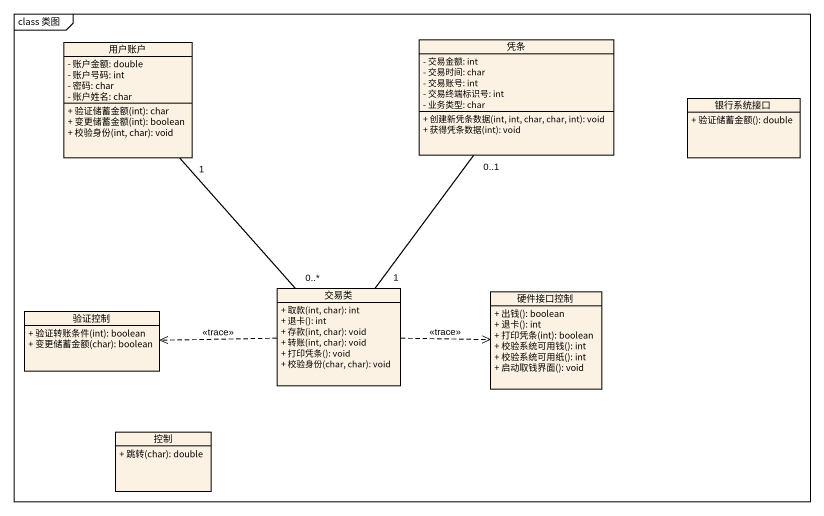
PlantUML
@startuml
mainframe class 类图
hide circle
hide empty members
skinparam classAttributeIconSize 0
class 用户账户 {
  - 账户金额: double
  - 账户号码: int
  - 密码: char
  - 账户姓名: char
  + 验证储蓄金额(int): char
  + 变更储蓄金额(int): boolean
  + 校验身份(int, char): void
}
class 凭条 {
  - 交易金额: int
  - 交易时间: char
  - 交易账号: int
  - 交易终端标识号: int
  - 业务类型: char
  + 创建新凭条数据(int, int, char, char, int): void
  + 获得凭条数据(int): void
}
class 银行系统接口 {
  + 验证储蓄金额(): double
}
class 交易类 {
  + 取款(int, char): int
  + 退卡(): int
  + 存款(int, char): void
  + 转账(int, char): void
  + 打印凭条(): void
  + 校验身份(char, char): void
}
class 硬件接口控制 {
  + 出钱(): boolean
  + 退卡(): int
  + 打印凭条(int): boolean
  + 校验系统可用钱(): int
  + 校验系统可用纸(): int
  + 启动取钱界面(): void
}
class 验证控制 {
  + 验证转账条件(int): boolean
  + 变更储蓄金额(char): boolean
}
class 控制 {
  + 跳转(char): double
}
用户账户 "1" -- "0..*" 交易类
凭条 "0..1" -- "1" 交易类
交易类 .right.> 硬件接口控制 : <<trace>>
交易类 .left.> 验证控制 : <<trace>>
@enduml
